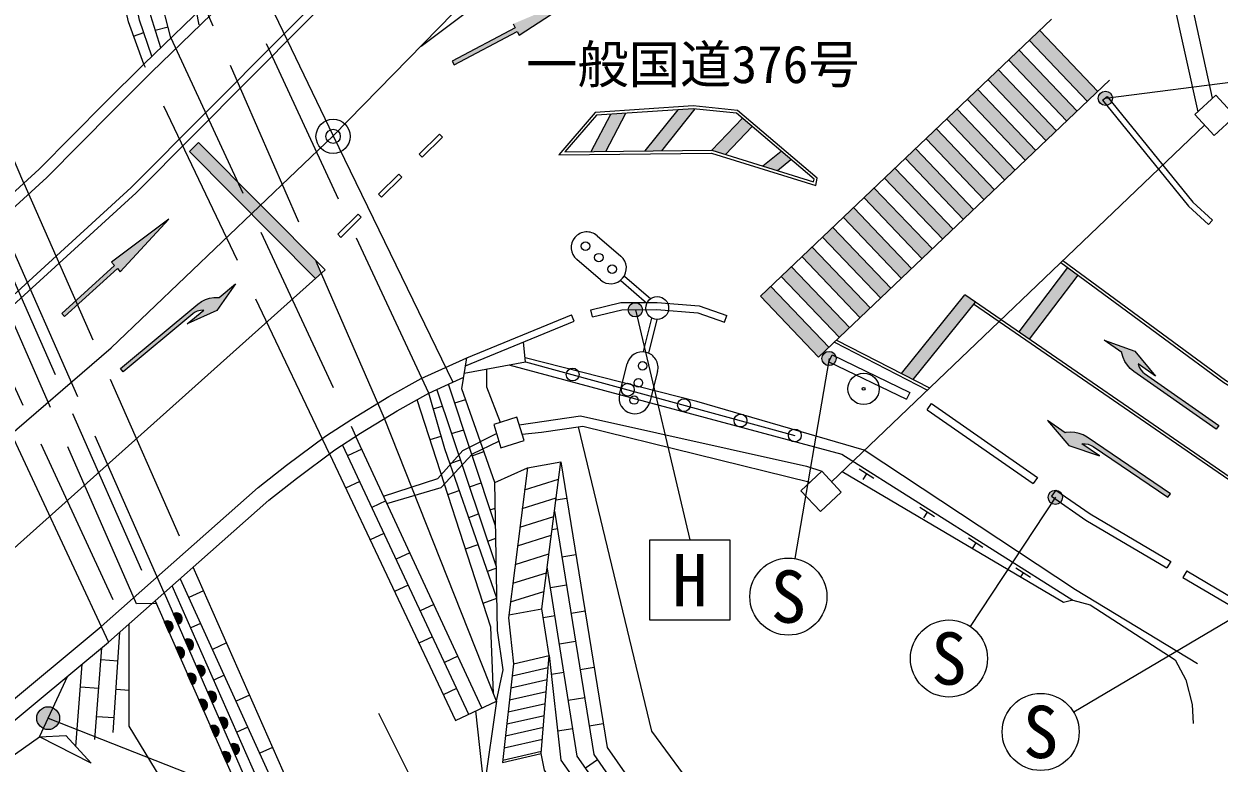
# Model space of a CAD drawing. Units: millimetres at full size, sheet at 1:1000; details may follow other scales. Extents: x 40000 to 680000, y 20000 to 380000.
# Drawn here: x 502174 to 544064, y 287180 to 313080 of the extents above; entities that cross this region are included whole.
import ezdxf
from ezdxf.enums import TextEntityAlignment as Align

# ---------------------------------------------------------------- set-up
doc = ezdxf.new("R2010")
doc.units = ezdxf.units.MM
doc.header["$LTSCALE"] = 1000
doc.header["$PDMODE"] = 32
doc.header["$PDSIZE"] = 500
doc.linetypes.add('CHAIN', pattern=[18.5, 12, -1.5, 3.5, -1.5])
doc.linetypes.add('DASHED', pattern=[7.5, 6, -1.5])
for name, color, linetype, lineweight in [('M-BGD', 7, 'Continuous', 25), ('M-BMK', 2, 'CHAIN', 13), ('M-BMK-SRVR', 3, 'Continuous', 25), ('M-STR-HTXT', 7, 'Continuous', 13), ('M-STR-STR1', 1, 'Continuous', 25), ('M-STR-STRC', 7, 'Continuous', 25)]:
    doc.layers.add(name, color=color, linetype=linetype, lineweight=lineweight)
doc.layers.add('M-BMK-HTXT', color=7, linetype='Continuous')
doc.layers.add('M-OTRS', color=6, linetype='Continuous')
doc.styles.add('ＭＳ ゴシック', font='')
doc.styles.get('ＭＳ ゴシック').set_extended_font_data('MS Gothic')

msp = doc.modelspace()

# ---------------------------------------------------------------- hatches: boundary and pattern name
at = {"layer": 'M-BGD'}
for points in [[(531554, 300292, -0.41421), (531604, 300342, -0.41421)], [(507411, 292413, -0.4608), (507707, 292324, -0.4608), (507572, 292045)], [(507091, 292129, -0.4608), (507388, 292040, -0.4608), (507254, 291761)], [(507495, 291214, -0.4608), (507791, 291125, -0.4608), (507657, 290846)], [(507812, 291497, -0.4608), (508108, 291407, -0.4608), (507973, 291129)], [(507899, 290299, -0.4608), (508195, 290210, -0.4608), (508061, 289931)], [(508213, 290581, -0.4608), (508509, 290491, -0.4608), (508374, 290213)], [(508614, 289665, -0.4608), (508910, 289575, -0.4608), (508775, 289297)], [(508302, 289384, -0.4608), (508598, 289295, -0.4608), (508465, 289016)], [(509015, 288749, -0.4608), (509311, 288659, -0.4608), (509176, 288381)], [(508706, 288469, -0.4608), (509002, 288380, -0.4608), (508868, 288101)], [(509416, 287833, -0.4608), (509712, 287743, -0.4608), (509577, 287465)], [(509110, 287554, -0.4608), (509406, 287465, -0.4608), (509272, 287187)]]:
    msp.add_hatch(color=256, dxfattribs=at).paths.add_polyline_path(points)
at = {"layer": 'M-STR-STRC'}
for points in [[(521631, 314055), (519319, 313080), (519389, 312947), (517181, 311774), (517252, 311642), (519460, 312815), (519531, 312682)], [(537776, 312844), (537414, 312500), (539447, 310363), (539809, 310707)], [(537051, 312155), (536689, 311810), (538723, 309673), (539085, 310018)], [(536327, 311466), (535965, 311121), (537998, 308984), (538360, 309329)], [(535602, 310776), (535240, 310432), (537274, 308295), (537636, 308639)], [(540274, 310318, -1), (539881, 310627, -0.41421), (540232, 310669, -0.41421)], [(525698, 310100), (525632, 310106), (525099, 310071), (523945, 308628), (524527, 308635)], [(534878, 310087), (534516, 309742), (536549, 307605), (536912, 307950)], [(523267, 309950), (522742, 309916), (522059, 308606), (522570, 308612)], [(527703, 309480), (527360, 309773), (526283, 308656), (526765, 308507)], [(534154, 309398), (533791, 309053), (535825, 306916), (536187, 307261)], [(512594, 304337), (512399, 304162), (510220, 306349), (510147, 306423), (507972, 308605), (508290, 308923), (509666, 307542), (510472, 306733), (512386, 304812)], [(529058, 308325), (528709, 308622), (528068, 308104), (528585, 307944)], [(533429, 308708), (533067, 308364), (535100, 306227), (535463, 306571)], [(532705, 308019), (532342, 307674), (534376, 305537), (534738, 305882)], [(531980, 307330), (531618, 306985), (533652, 304848), (534014, 305193)], [(531256, 306640), (530894, 306296), (532927, 304159), (533289, 304503)], [(507249, 306242), (505248, 304727), (505349, 304616), (503498, 302935), (503599, 302824), (505450, 304505), (505551, 304394)], [(530531, 305951), (530169, 305606), (532203, 303469), (532565, 303814)], [(529807, 305262), (529445, 304917), (531478, 302780), (531840, 303125)], [(529082, 304572), (528720, 304228), (530754, 302091), (531116, 302435)], [(539114, 304276), (538751, 304543), (537041, 302290), (537412, 302035)], [(509590, 303976), (509014, 303495), (508994, 303496), (508836, 303495), (508683, 303471), (508534, 303422), (508393, 303352), (508266, 303262), (505559, 301002), (505655, 300887), (508092, 302922), (508150, 302963), (508252, 303015), (508363, 303043), (508476, 303047), (507901, 302566), (508937, 303041)], [(528358, 303883), (527996, 303538), (530029, 301401), (530392, 301746)], [(523823, 303180, -1), (523384, 302941, -0.41421), (523484, 303280, -0.41421)], [(535522, 303335), (535150, 303591), (532937, 300827), (533345, 300617)], [(540037, 301997), (540651, 301567), (540656, 301548), (540698, 301396), (540762, 301254), (540849, 301123), (540952, 301005), (541073, 300906), (543963, 298886), (544049, 299009), (541447, 300827), (541391, 300873), (541315, 300957), (541259, 301057), (541225, 301166), (541840, 300736), (541110, 301612)], [(530189, 301213, -0.41421), (530252, 301561, -0.41421), (530600, 301498, -1)], [(538691, 298760), (538671, 298757), (538051, 299179), (538792, 298313), (539871, 297943), (539251, 298364), (539364, 298371), (539477, 298355), (539583, 298313), (539645, 298278), (542271, 296493), (542355, 296617), (539439, 298598), (539303, 298676), (539157, 298731), (539003, 298766), (538848, 298774)], [(538080, 296445, -1), (538571, 296540, -0.41421), (538373, 296247, -0.41421)], [(502686, 288539, -0.41421), (502809, 289091, -0.41421), (503361, 288969, -1)]]:
    msp.add_hatch(color=256, dxfattribs=at).paths.add_polyline_path(points)

# ---------------------------------------------------------------- linework, layer by layer
at = {"layer": 'M-BGD'}
for p, q in [((508317, 313049), (507754, 315996)), ((506778, 312861), (507225, 312975)), ((506020, 312649), (506375, 312783)), ((539982, 310405), (540138, 310531)), ((530482, 297040), (543554, 309534)), ((543830, 306200), (543695, 306052)), ((517693, 301384), (521365, 302890)), ((521460, 302659), (521365, 302890)), ((522105, 302820), (522046, 303063)), ((526731, 302627), (526815, 302863)), ((517649, 301095), (521460, 302659)), ((516955, 301045), (517693, 301384)), ((519754, 301245), (529193, 298661)), ((530390, 301245), (530504, 301480)), ((530390, 301245), (533110, 299930)), ((530504, 301480), (533223, 300165)), ((518705, 295490), (517058, 300454)), ((517208, 300523), (517589, 300698)), ((516643, 300264), (518729, 294067)), ((533223, 300165), (533110, 299930)), ((516521, 299590), (516839, 299682)), ((517272, 299808), (517659, 299921)), ((533837, 299560), (533987, 299774)), ((533837, 299560), (537548, 296977)), ((533987, 299774), (537697, 297191)), ((518736, 289352), (514814, 299256)), ((517158, 298734), (517587, 298858)), ((513343, 298321), (517761, 288891)), ((518227, 289111), (513804, 298628)), ((516410, 298516), (516800, 298630)), ((514013, 298178), (513519, 297946)), ((517889, 297950), (518299, 298093)), ((517106, 297678), (517471, 297805)), ((531958, 297157), (531450, 297478)), ((513943, 297041), (513451, 296810)), ((517790, 296857), (518204, 297001)), ((519723, 296756), (520916, 297128)), ((531704, 297318), (531576, 297115)), ((537697, 297191), (537548, 296977)), ((517034, 296594), (517434, 296733)), ((538343, 296742), (538193, 296528)), ((514856, 296364), (514367, 296135)), ((519641, 296102), (520830, 296473)), ((521202, 296455), (520820, 296393)), ((517763, 295789), (518109, 295909)), ((518519, 296051), (518694, 296113)), ((519559, 295447), (520745, 295818)), ((534086, 295811), (533579, 296132)), ((533833, 295971), (533704, 295769)), ((520870, 295389), (520685, 295358)), ((514791, 295230), (514305, 295002)), ((518428, 294961), (518712, 295060)), ((519476, 294793), (520659, 295162)), ((535786, 294736), (535279, 295057)), ((515699, 294551), (515216, 294324)), ((517652, 294691), (518091, 294844)), ((519394, 294139), (520574, 294507)), ((535532, 294896), (535404, 294694)), ((521522, 294481), (521030, 294401)), ((542368, 294242), (542236, 294017)), ((518420, 293900), (518730, 294008)), ((519312, 293485), (520488, 293852)), ((537449, 293684), (536942, 294005)), ((537195, 293845), (537102, 293701)), ((542927, 293912), (542794, 293687)), ((542794, 293687), (546303, 291620)), ((542927, 293912), (546435, 291844)), ((513265, 280029), (507370, 293393)), ((507651, 293642), (513757, 280246)), ((515640, 293419), (515159, 293194)), ((521190, 293414), (520632, 293324)), ((507091, 293145), (512901, 279868)), ((508465, 293220), (507950, 292985)), ((518269, 292789), (518748, 292955)), ((519229, 292830), (520402, 293197)), ((507411, 292413), (507572, 292045)), ((516542, 292737), (516064, 292513)), ((519172, 292373), (520323, 292585)), ((521842, 292507), (521350, 292427)), ((507091, 292129), (507254, 291761)), ((508365, 292076), (508020, 291918)), ((520788, 292336), (520374, 292269)), ((505303, 288248), (505534, 291765)), ((516489, 291608), (516014, 291385)), ((504661, 288003), (504909, 291224)), ((507495, 291214), (507657, 290846)), ((507812, 291497), (507973, 291129)), ((509273, 291391), (508780, 291166)), ((521510, 291440), (520943, 291348)), ((504877, 290807), (505469, 290767)), ((517385, 290923), (516913, 290702)), ((519335, 290657), (520588, 290945)), ((503995, 287761), (504215, 290649)), ((507899, 290299), (508061, 289931)), ((508213, 290581), (508374, 290213)), ((519288, 290236), (520554, 290527)), ((521099, 290360), (520660, 290289)), ((522161, 290532), (521670, 290453)), ((502718, 288101), (503717, 290236)), ((509195, 290256), (508828, 290088)), ((519241, 289815), (520519, 290108)), ((504154, 289852), (504800, 289809)), ((505403, 289770), (505868, 289739)), ((508614, 289665), (508775, 289297)), ((510082, 289561), (509609, 289346)), ((517337, 289797), (516868, 289577)), ((519194, 289394), (520485, 289690)), ((521830, 289466), (521255, 289373)), ((508302, 289384), (508465, 289016)), ((519147, 288973), (520450, 289272)), ((504723, 288812), (505337, 288772)), ((509015, 288749), (509176, 288381)), ((514607, 288933), (519043, 280066)), ((519100, 288551), (520416, 288853)), ((508706, 288469), (508868, 288101)), ((510024, 288436), (509635, 288258)), ((519053, 288130), (520382, 288435)), ((521411, 288385), (520881, 288299)), ((522481, 288558), (521990, 288479)), ((504528, 287174), (502718, 288101)), ((509416, 287833), (509577, 287465)), ((519006, 287709), (520347, 288017)), ((509110, 287554), (509272, 287187)), ((510890, 287731), (510439, 287526)), ((518959, 287288), (520313, 287599)), ((522277, 287298), (521856, 287004))]:
    msp.add_line(p, q, dxfattribs=at)
at = {"layer": 'M-BGD', "linetype": 'DASHED'}
for p, q in [((516362, 300136), (509559, 314777)), ((514814, 299256), (508493, 313723)), ((507324, 312589), (513804, 298628)), ((512882, 298014), (506376, 311669)), ((502177, 307501), (508102, 294042)), ((500846, 306288), (506769, 292860)), ((507091, 293145), (501173, 306586)), ((499616, 305166), (505740, 291947))]:
    msp.add_line(p, q, dxfattribs=at)
at = {"layer": 'M-BGD'}
for points in [[(502177, 307501), (500917, 310407), (500322, 312151), (499412, 315542), (499502, 320845), (500228, 324726), (500566, 326398), (501842, 329702), (503417, 332350), (504982, 334277), (516896, 347359)], [(506376, 311669), (505836, 313156), (505307, 315544), (505135, 317798), (505318, 321337), (505994, 324257), (506963, 327079), (508273, 329397), (511584, 333557), (515610, 337637)], [(506660, 311945), (506228, 313216), (505729, 315717), (505582, 317794), (505652, 321291), (506398, 324137), (507300, 326925), (508552, 329209), (511918, 333242), (515917, 337345)], [(506970, 312246), (506620, 313367), (506173, 315647), (505990, 317770), (506037, 321225), (506780, 323998), (507667, 326787), (508831, 329020), (512173, 332853), (516252, 337027)], [(507324, 312589), (506940, 314096), (506379, 317371), (506428, 320662), (507527, 325422), (509233, 328893), (510831, 330837), (516599, 336697)], [(499203, 301221), (499453, 301430), (505932, 307343), (513851, 315310)], [(499363, 301029), (499618, 301242), (506105, 307163), (514027, 315133), (514028, 315134)], [(539982, 310405), (542992, 306690), (543695, 306052)], [(540138, 310531), (543138, 306828), (543830, 306200)], [(522046, 303063), (523096, 303316), (524370, 303322), (525846, 303204), (526815, 302863)], [(522105, 302820), (523126, 303066), (524361, 303072), (525794, 302958), (526731, 302627)], [(517610, 300840), (519754, 301245), (519680, 301929)], [(512882, 298014), (517296, 288671), (518736, 289352), (518966, 290451), (518767, 291825), (518679, 297010), (517527, 300295), (517693, 301384)], [(543309, 290654), (539036, 293252), (531628, 298147), (525762, 299846), (519740, 301374)], [(518874, 299115), (518393, 300350), (518395, 300988)], [(519167, 301134), (530843, 298005), (538935, 292886), (539550, 292727), (542520, 290796), (542893, 290100), (543122, 289231), (543160, 288570)], [(518748, 292955), (516928, 298192), (516362, 300136)], [(518631, 289618), (518543, 291945), (515957, 299913)], [(519532, 299035), (521680, 299346), (529601, 297586), (530141, 297406)], [(514781, 296527), (516683, 297153), (517556, 298135), (518736, 298733)], [(519635, 298705), (520313, 298773), (521768, 298986), (529735, 297029)], [(521605, 298962), (524171, 288295), (525765, 286129), (540211, 285868), (541484, 286721)], [(514896, 296279), (516798, 296839), (517896, 298014), (518823, 298455)], [(518679, 297010), (519820, 297524), (520995, 297732), (522617, 287721), (524828, 284559), (539113, 284069)], [(519820, 297524), (519158, 292268), (519335, 290657), (518949, 287197), (520306, 287517)], [(539113, 284069), (525691, 282285), (523488, 282302), (520420, 286927), (520306, 287517), (520588, 290945), (520323, 292585), (520995, 297732)], [(538935, 292886), (538613, 292809), (530848, 297390)], [(538343, 296742), (539539, 295909), (542368, 294242)], [(538193, 296528), (539398, 295689), (542236, 294017)], [(520770, 296009), (522151, 287479), (524526, 284056), (535784, 283627)], [(514688, 276989), (514768, 278953), (508102, 294042)], [(532402, 283177), (524314, 283513), (521564, 287419), (520515, 294060)], [(506769, 292860), (512472, 279934), (514225, 277021), (515839, 275233), (516758, 275251)], [(515663, 275041), (511044, 279957), (505868, 288469), (505866, 292060)], [(520588, 290945), (520993, 287288), (523946, 283098), (529250, 282758)], [(518736, 289352), (518310, 286333), (518016, 289011)], [(489063, 260628), (488990, 262450), (486137, 263507), (483534, 265739), (478902, 271642), (478890, 273050), (479932, 273702), (483428, 275498), (488175, 278205), (492630, 280969), (502718, 288101), (503647, 288142), (504528, 287174)]]:
    msp.add_lwpolyline(points, dxfattribs=at)
at = {"layer": 'M-BGD', "linetype": 'DASHED'}
for points in [[(543325, 310003), (541067, 320245), (541769, 322644), (543988, 326211), (546657, 329650), (547860, 330954)], [(543835, 310478), (541686, 320224), (542322, 322396), (544481, 325868), (547115, 329262), (548301, 330547)], [(506810, 292767), (506119, 292766), (500380, 305863)], [(469838, 270082), (477327, 273508), (482978, 276362), (489161, 280100), (494292, 283591), (500569, 288388), (504883, 291963)], [(470081, 269549), (477581, 272981), (483262, 275850), (489478, 279607), (494635, 283116), (500933, 287930), (505139, 291415)]]:
    msp.add_lwpolyline(points, dxfattribs=at)
at = {"layer": 'M-BGD'}
for points in [[(543214, 309900), (543895, 309168), (544627, 309849), (543946, 310581)], [(518894, 298230), (519705, 298484), (519450, 299295), (518639, 299041)], [(529409, 296725), (530090, 295993), (530822, 296674), (530141, 297406)]]:
    msp.add_lwpolyline(points, close=True, dxfattribs=at)
for centre, radius in [((521406, 300793), 225), ((531604, 300292), 550), ((523341, 300263), 225), ((525312, 299723), 225), ((531604, 300292), 50), ((527290, 299182), 225), ((529193, 298661), 225)]:
    msp.add_circle(centre, radius, dxfattribs=at)
for centre, start, end in [((507521, 292242), 284.6733, 122.5966), ((507201, 291958), 284.8444, 122.7678), ((507605, 291043), 284.8444, 122.7678), ((507922, 291326), 284.6733, 122.5966), ((508009, 290128), 284.8444, 122.7678), ((508323, 290410), 284.6733, 122.5966), ((508724, 289494), 284.6733, 122.5966), ((508412, 289213), 284.8444, 122.7678), ((509125, 288578), 284.6733, 122.5966), ((508816, 288298), 284.8444, 122.7678), ((509525, 287661), 284.6733, 122.5966), ((509220, 287383), 284.8444, 122.7678)]:
    msp.add_arc(centre, 203, start, end, dxfattribs=at)
at = {"layer": 'M-BMK'}
msp.add_lwpolyline([(477098, 280528), (484509, 285302), (490724, 289637), (497135, 294751), (505229, 301729), (513013, 309159)], dxfattribs=at)
at = {"layer": 'M-BMK-SRVR'}
msp.add_circle((513011, 309139), 600, dxfattribs=at)
at = {"layer": 'M-OTRS'}
msp.add_point((513011, 309139), dxfattribs=at)
at = {"layer": 'M-STR-HTXT'}
for p, q in [((540078, 310473), (549736, 311727)), ((523604, 303061), (525513, 294998)), ((530394, 301356), (529195, 294345)), ((538325, 296493), (535339, 291971)), ((544920, 292479), (538972, 288960))]:
    msp.add_line(p, q, dxfattribs=at)
msp.add_lwpolyline([(524107, 294998), (526919, 294998), (526919, 292186), (524107, 292186)], close=True, dxfattribs=at)
for centre in [(528968, 293014), (534595, 290844), (537810, 288272)]:
    msp.add_circle(centre, 1350, dxfattribs=at)
at = {"layer": 'M-STR-STR1'}
msp.add_line((498983, 304589), (505139, 291415), dxfattribs=at)
msp.add_line((498983, 304589), (505139, 291415), dxfattribs=at)
for points in [[(498983, 304589), (502709, 307987), (505025, 310327), (506376, 311669), (508819, 314038), (510071, 315287)], [(498983, 304589), (502709, 307987), (505025, 310327), (506376, 311669), (508819, 314038), (510071, 315287)], [(510071, 315287), (513013, 309159), (517208, 300523)], [(510071, 315287), (513013, 309159), (517208, 300523)], [(499157, 304216), (502981, 307703), (505303, 310049), (506651, 311388), (509094, 313758), (510252, 314912)], [(499157, 304216), (502981, 307703), (505303, 310049), (506651, 311388), (509094, 313758), (510252, 314912)], [(504883, 291963), (510382, 296839), (511375, 297613), (512742, 298633), (513663, 299228), (514961, 300028), (516102, 300654), (516955, 301045)], [(504883, 291963), (510382, 296839), (511375, 297613), (512742, 298633), (513663, 299228), (514961, 300028), (516102, 300654), (516955, 301045)], [(505139, 291415), (510754, 296393), (511727, 297152), (513073, 298157), (513973, 298737), (515253, 299527), (516362, 300136), (517208, 300523)], [(505139, 291415), (510754, 296393), (511727, 297152), (513073, 298157), (513973, 298737), (515253, 299527), (516362, 300136), (517208, 300523)]]:
    msp.add_lwpolyline(points, dxfattribs=at)
at = {"layer": 'M-STR-STRC'}
for p, q in [((513013, 309159), (524356, 320753)), ((519531, 312682), (521631, 314055)), ((519389, 312947), (517181, 311774)), ((519319, 313079), (519389, 312947)), ((527996, 303538), (538191, 313240)), ((517252, 311642), (519460, 312815)), ((519460, 312815), (519531, 312682)), ((539447, 310363), (537414, 312500)), ((539809, 310707), (537776, 312844)), ((539085, 310018), (537051, 312155)), ((517181, 311774), (517252, 311642)), ((538723, 309673), (536689, 311810)), ((538360, 309329), (536327, 311466)), ((530029, 301401), (540225, 311103)), ((537998, 308984), (535965, 311121)), ((537274, 308295), (535240, 310432)), ((537636, 308639), (535602, 310776)), ((523945, 308628), (525099, 310071)), ((524527, 308635), (525698, 310100)), ((536912, 307950), (534878, 310087)), ((522059, 308606), (522742, 309916)), ((522570, 308612), (523267, 309950)), ((526283, 308656), (527360, 309773)), ((536549, 307605), (534516, 309742)), ((516025, 308516), (516737, 309218)), ((516842, 309111), (516737, 309218)), ((526765, 308507), (527703, 309480)), ((536187, 307261), (534154, 309398)), ((507972, 308605), (508290, 308923)), ((512735, 304463), (508290, 308923)), ((516130, 308409), (516842, 309111)), ((535825, 306916), (533791, 309053)), ((512399, 304162), (507972, 308605)), ((516130, 308409), (516025, 308516)), ((528068, 308104), (528709, 308622)), ((528585, 307944), (529058, 308325)), ((535100, 306227), (533067, 308364)), ((535463, 306571), (533429, 308708)), ((534738, 305882), (532705, 308019)), ((514601, 307112), (515313, 307814)), ((514706, 307005), (515418, 307707)), ((515418, 307707), (515313, 307814)), ((534376, 305537), (532342, 307674)), ((514706, 307005), (514601, 307112)), ((534014, 305193), (531980, 307330)), ((533289, 304503), (531256, 306640)), ((533652, 304848), (531618, 306985)), ((507249, 306242), (505248, 304727)), ((505551, 304394), (507249, 306242)), ((513176, 305707), (513889, 306409)), ((513282, 305600), (513994, 306303)), ((513994, 306303), (513889, 306409)), ((532927, 304159), (530894, 306296)), ((532565, 303814), (530531, 305951)), ((513282, 305600), (513176, 305707)), ((522264, 305659), (523099, 304942)), ((532203, 303469), (530169, 305606)), ((531840, 303125), (529807, 305262)), ((505349, 304616), (503498, 302935)), ((505248, 304727), (505349, 304616)), ((522382, 304108), (521548, 304825)), ((531116, 302435), (529082, 304572)), ((531478, 302780), (529445, 304917)), ((538751, 304543), (537041, 302290)), ((503599, 302824), (505450, 304505)), ((505450, 304505), (505551, 304394)), ((523223, 304242), (524143, 303452)), ((530754, 302091), (528720, 304228)), ((539114, 304276), (537412, 302035)), ((509590, 303976), (508937, 303041)), ((509014, 303495), (509590, 303976)), ((523092, 304091), (524012, 303300)), ((530392, 301746), (528358, 303883)), ((508266, 303262), (508393, 303352)), ((508393, 303352), (508534, 303422)), ((508534, 303422), (508683, 303471)), ((508683, 303471), (508836, 303495)), ((508836, 303495), (508994, 303496)), ((508994, 303496), (509014, 303495)), ((530029, 301401), (527996, 303538)), ((532937, 300827), (535150, 303591)), ((533345, 300617), (535522, 303335)), ((503498, 302935), (503599, 302824)), ((505559, 301002), (508266, 303262)), ((508092, 302922), (505655, 300887)), ((507901, 302566), (508476, 303047)), ((508937, 303041), (507901, 302566)), ((508150, 302963), (508092, 302922)), ((508252, 303015), (508150, 302963)), ((508363, 303043), (508252, 303015)), ((508476, 303047), (508363, 303043)), ((523886, 301596), (524180, 302772)), ((524080, 301548), (524374, 302724)), ((530581, 301926), (533840, 300250)), ((530658, 301999), (533917, 300323)), ((540651, 301567), (540037, 301997)), ((540037, 301997), (541110, 301612)), ((541110, 301612), (541840, 300736)), ((540656, 301548), (540651, 301567)), ((540698, 301396), (540656, 301548)), ((540762, 301254), (540698, 301396)), ((540849, 301123), (540762, 301254)), ((505655, 300887), (505559, 301002)), ((523048, 300105), (523315, 301172)), ((524383, 300905), (524115, 299838)), ((540952, 301005), (540849, 301123)), ((541073, 300906), (540952, 301005)), ((543963, 298886), (541073, 300906)), ((541225, 301166), (541259, 301057)), ((541840, 300736), (541225, 301166)), ((541259, 301057), (541315, 300957)), ((541315, 300957), (541391, 300873)), ((541391, 300873), (541447, 300827)), ((541447, 300827), (544049, 299009)), ((538671, 298757), (538051, 299179)), ((538051, 299179), (538792, 298313)), ((538691, 298760), (538671, 298757)), ((538848, 298774), (538691, 298760)), ((539003, 298766), (538848, 298774)), ((539157, 298731), (539003, 298766)), ((539303, 298676), (539157, 298731)), ((539439, 298598), (539303, 298676)), ((544049, 299009), (543963, 298886)), ((538792, 298313), (539871, 297943)), ((539251, 298364), (539364, 298371)), ((539871, 297943), (539251, 298364)), ((539364, 298371), (539477, 298355)), ((542355, 296617), (539439, 298598)), ((539477, 298355), (539583, 298313)), ((539583, 298313), (539645, 298278)), ((539645, 298278), (542271, 296493)), ((542271, 296493), (542355, 296617)), ((503024, 288754), (553945, 268762))]:
    msp.add_line(p, q, dxfattribs=at)
for points in [[(516098, 312299), (519081, 314540), (521182, 315268), (523446, 315702), (524041, 316347), (524356, 320753)], [(538514, 304717), (544233, 300512), (549244, 297516), (550944, 296782)], [(538588, 304787), (544288, 300596), (549290, 297606), (550984, 296874)], [(464442, 273332), (478884, 280568), (492909, 287282), (499828, 292925), (512735, 304463)], [(548905, 294634), (545166, 296701), (535150, 303591)], [(548857, 294547), (545113, 296616), (535459, 303257)]]:
    msp.add_lwpolyline(points, dxfattribs=at)
for points in [[(520918, 308493), (526269, 308556), (529931, 307423), (529975, 307674), (527188, 310050), (525633, 310207), (522195, 309980)], [(521138, 308595), (526283, 308656), (529852, 307552), (529867, 307635), (527147, 309954), (525632, 310106), (522243, 309883)]]:
    msp.add_lwpolyline(points, close=True, dxfattribs=at)
for centre, radius in [((540078, 310473), 250), ((521854, 305295), 150), ((522324, 304891), 150), ((522794, 304487), 150), ((523604, 303061), 250), ((524371, 303124), 400), ((524371, 303124), 400), ((523859, 301103), 150), ((530394, 301356), 250), ((523709, 300502), 150), ((523558, 299901), 150), ((538325, 296493), 250), ((503024, 288754), 400)]:
    msp.add_circle(centre, radius, dxfattribs=at)
for centre, start, end in [((521906, 305242), 139.3334, 229.3334), ((521906, 305242), 49.3334, 139.3334), ((522740, 304525), 319.3334, 49.3334), ((522740, 304525), 229.3334, 319.3334), ((523849, 301038), 75.9435, 165.9435), ((523849, 301038), 345.9435, 75.9435), ((523582, 299971), 165.9435, 255.9435), ((523582, 299971), 255.9435, 345.9435)]:
    msp.add_arc(centre, 550, start, end, dxfattribs=at)

# ---------------------------------------------------------------- texts
at = {"layer": 'M-BMK-HTXT', "style": 'ＭＳ ゴシック'}
msp.add_text('一般国道376号', height=1320, dxfattribs=at).set_placement((519771, 310609), align=Align.BOTTOM_LEFT)
at = {"layer": 'M-STR-HTXT', "style": 'ＭＳ ゴシック'}
for s, p in [('H', (525513, 293592)), ('S', (528968, 293014)), ('S', (534595, 290844)), ('S', (537810, 288272))]:
    msp.add_text(s, height=1833, dxfattribs=at).set_placement(p, align=Align.MIDDLE_CENTER)

doc.saveas('drawing.dxf')
